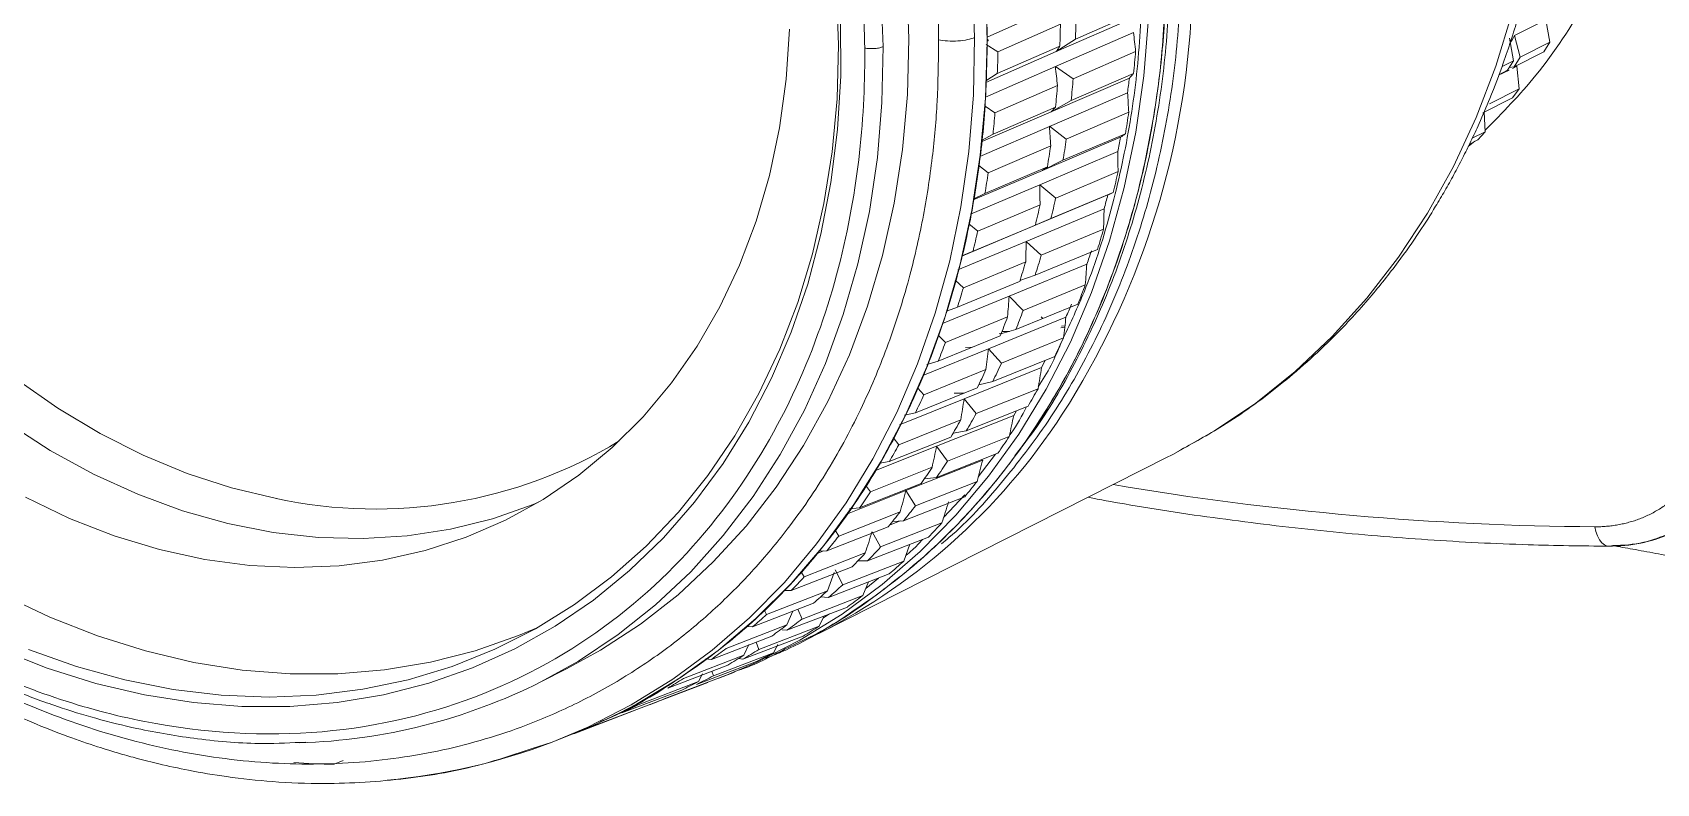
# Model space of a CAD drawing. Header units: millimetres. Extents: x -85 to 57, y -58 to 67.
# Drawn here: x -53.4 to 7.4, y -57.6 to -29.5 of the extents above; entities that cross this region are included whole.
import ezdxf

# ---------------------------------------------------------------- set-up
doc = ezdxf.new("R2010")
doc.units = ezdxf.units.MM

msp = doc.modelspace()

# ---------------------------------------------------------------- linework, layer by layer
at = {"color": 7, "linetype": 'Continuous', "lineweight": 15}
for p, q in [((-17.666, -29.667), (-15.033, -28.498)), ((-15.08, -30.213), (-12.157, -28.936)), ((-14.363, -29.749), (-12.024, -28.727)), ((3.236, -29.017), (2.066, -29.609)), ((3.382, -29.863), (3.236, -29.017)), ((-17.264, -30.221), (-14.925, -29.183)), ((-15.113, -30.773), (-12.19, -29.496)), ((-14.363, -29.749), (-15.08, -30.214)), ((2.02, -30.552), (1.874, -29.706)), ((2.066, -29.609), (2.268, -30.426)), ((-22.247, -30.08), (-22.246, -30.268)), ((-19.483, -29.774), (-19.482, -29.949)), ((-17.714, -31.365), (-15.08, -30.213)), ((-17.264, -30.221), (-17.706, -29.949)), ((-17.286, -31.026), (-14.948, -30.004)), ((-14.451, -31.227), (-12.112, -30.205)), ((3.162, -30.224), (2.049, -30.787)), ((2.268, -30.426), (3.382, -29.863)), ((3.162, -30.224), (3.382, -29.863)), ((-17.733, -31.918), (-15.113, -30.773)), ((-15.113, -30.773), (-14.451, -31.227)), ((1.861, -30.901), (1.469, -31.099)), ((1.8, -30.912), (1.477, -31.076)), ((1.595, -30.766), (2.02, -30.552)), ((1.8, -30.912), (2.02, -30.552)), ((2.049, -30.787), (1.867, -30.803)), ((2.148, -30.755), (1.984, -30.838)), ((2.268, -30.426), (2.049, -30.787)), ((-17.712, -31.302), (-17.286, -31.026)), ((-17.374, -32.504), (-15.035, -31.483)), ((-15.268, -32.46), (-12.347, -31.202)), ((-14.525, -32.038), (-12.188, -31.032)), ((-15.336, -33.009), (-12.414, -31.751)), ((-14.525, -32.038), (-15.268, -32.46)), ((1.991, -31.937), (0.877, -32.5)), ((1.124, -32.166), (2.238, -31.603)), ((-17.885, -33.586), (-15.268, -32.46)), ((-17.374, -32.504), (-17.744, -32.25)), ((-17.446, -33.296), (-15.109, -32.289)), ((-15.268, -32.46), (-15.109, -32.289)), ((-14.705, -33.487), (-12.368, -32.481)), ((-17.942, -34.131), (-15.336, -33.009)), ((-17.88, -33.542), (-17.446, -33.296)), ((-15.336, -33.008), (-14.705, -33.487)), ((-14.831, -34.28), (-12.496, -33.289)), ((0.484, -33.449), (0.959, -33.209)), ((-17.627, -34.745), (-15.29, -33.738)), ((-15.7, -35.192), (-12.782, -33.954)), ((-15.597, -34.657), (-12.679, -33.419)), ((0.579, -33.569), (0.331, -33.765)), ((0.686, -33.515), (0.377, -33.671)), ((-17.627, -34.745), (-17.978, -34.478)), ((-17.749, -35.518), (-15.414, -34.527)), ((-14.831, -34.28), (-15.597, -34.657)), ((-15.597, -34.658), (-15.414, -34.527)), ((-18.287, -36.29), (-15.7, -35.192)), ((-18.189, -35.757), (-15.597, -34.657)), ((-15.7, -35.192), (-15.103, -35.692)), ((-15.103, -35.692), (-12.769, -34.702)), ((-18.184, -35.732), (-17.749, -35.518)), ((-16.066, -36.795), (-13.153, -35.576)), ((-15.279, -36.463), (-12.948, -35.487)), ((-18.021, -36.931), (-15.687, -35.94)), ((-16.203, -37.314), (-13.29, -36.094)), ((-18.614, -37.861), (-16.066, -36.795)), ((-18.021, -36.931), (-18.354, -36.652)), ((-18.193, -37.683), (-15.862, -36.707)), ((-16.067, -36.796), (-15.862, -36.707)), ((-15.279, -36.463), (-16.066, -36.795)), ((-15.642, -37.833), (-13.311, -36.857)), ((-18.758, -38.383), (-16.203, -37.314)), ((-16.204, -37.314), (-15.642, -37.833)), ((-15.868, -38.577), (-13.541, -37.616)), ((-18.613, -37.86), (-18.193, -37.683)), ((-18.556, -39.052), (-16.225, -38.076)), ((-16.844, -39.363), (-13.936, -38.162)), ((-18.556, -39.052), (-18.864, -38.768)), ((-18.777, -39.779), (-16.45, -38.818)), ((-15.868, -38.577), (-16.438, -38.78)), ((-19.332, -40.391), (-16.844, -39.363)), ((-16.845, -39.363), (-16.32, -39.897)), ((-16.32, -39.897), (-13.994, -38.936)), ((-19.154, -39.913), (-18.777, -39.779)), ((-16.595, -40.612), (-14.273, -39.665)), ((-19.229, -41.098), (-16.902, -40.137)), ((-17.619, -41.33), (-14.718, -40.146)), ((-16.595, -40.612), (-17.122, -40.766)), ((-19.229, -41.098), (-19.499, -40.824)), ((-19.497, -41.797), (-17.175, -40.849)), ((-18.475, -41.283), (-18.223, -41.277)), ((-17.134, -41.876), (-14.812, -40.929)), ((-20.078, -42.333), (-17.619, -41.33)), ((-19.919, -41.919), (-19.497, -41.797)), ((-17.62, -41.329), (-17.134, -41.876)), ((-17.455, -42.558), (-15.14, -41.624)), ((-15.491, -41.766), (-15.631, -42.036)), ((-20.035, -43.06), (-17.714, -42.113)), ((-18.524, -43.204), (-15.631, -42.037)), ((-20.349, -43.726), (-18.034, -42.792)), ((-20.035, -43.06), (-20.26, -42.807)), ((-18.078, -43.759), (-15.763, -42.826)), ((-17.455, -42.558), (-17.981, -42.679)), ((-20.942, -44.18), (-18.524, -43.204)), ((-20.756, -43.819), (-20.349, -43.726)), ((-18.525, -43.204), (-18.078, -43.759)), ((-18.446, -44.406), (-16.138, -43.484)), ((-16.565, -43.655), (-16.671, -43.825)), ((-20.972, -44.927), (-18.657, -43.993)), ((-19.555, -44.978), (-16.671, -43.826)), ((-21.331, -45.557), (-19.023, -44.636)), ((-20.972, -44.927), (-21.188, -44.659)), ((-19.15, -45.538), (-16.842, -44.617)), ((-18.446, -44.406), (-18.939, -44.489)), ((-23.962, -51.987), (-10.876, -45.368)), ((-21.843, -45.891), (-19.555, -44.978)), ((-21.68, -45.617), (-21.331, -45.557)), ((-20.707, -46.641), (-17.832, -45.504)), ((-19.561, -46.145), (-17.261, -45.236)), ((-19.556, -44.977), (-19.15, -45.538)), ((-22.035, -46.69), (-19.727, -45.769)), ((-19.561, -46.145), (-20.016, -46.196)), ((-22.952, -47.529), (-20.707, -46.641)), ((-22.436, -47.282), (-20.136, -46.373)), ((-22.035, -46.69), (-22.215, -46.441)), ((-20.707, -46.641), (-20.343, -47.204)), ((-20.343, -47.204), (-18.043, -46.295)), ((-22.813, -47.324), (-22.436, -47.282)), ((-20.796, -47.769), (-18.505, -46.87)), ((-23.66, -48.892), (-21.369, -47.994)), ((-23.218, -48.341), (-20.918, -47.432)), ((-21.651, -48.749), (-19.36, -47.85)), ((-21.317, -47.929), (-20.926, -47.776)), ((-20.796, -47.769), (-21.206, -47.791)), ((-23.218, -48.341), (-23.357, -48.126)), ((-22.145, -49.268), (-19.863, -48.38)), ((-21.974, -48.186), (-21.651, -48.749)), ((-24.515, -49.872), (-22.224, -48.973)), ((-24.055, -49.003), (-23.79, -48.899)), ((-23.974, -48.909), (-23.66, -48.892)), ((-20.556, -48.65), (-20.788, -49.276)), ((-24.997, -50.379), (-22.715, -49.491)), ((-24.515, -49.872), (-24.631, -49.671)), ((-23.386, -49.701), (-23.64, -50.387)), ((-23.6, -50.637), (-21.329, -49.757)), ((-23.35, -49.607), (-23.07, -50.165)), ((-23.07, -50.165), (-20.788, -49.276)), ((-22.145, -49.268), (-22.479, -49.268)), ((-25.922, -51.275), (-23.64, -50.387)), ((-25.243, -50.379), (-24.997, -50.379)), ((-22.102, -50.056), (-22.319, -50.565)), ((-26.439, -51.736), (-24.168, -50.856)), ((-25.155, -51.867), (-22.895, -50.996)), ((-24.59, -51.445), (-22.319, -50.565)), ((-23.6, -50.637), (-23.902, -50.62)), ((-25.922, -51.275), (-26.012, -51.096)), ((-24.941, -51.156), (-25.158, -51.664)), ((-24.748, -51.081), (-24.59, -51.445)), ((-23.759, -51.329), (-23.946, -51.712)), ((-27.981, -52.955), (-25.72, -52.084)), ((-27.429, -52.544), (-25.158, -51.664)), ((-26.803, -52.953), (-24.554, -52.089)), ((-26.686, -51.722), (-26.439, -51.736)), ((-26.206, -52.583), (-23.946, -51.712)), ((-25.155, -51.867), (-25.334, -51.847)), ((-29.031, -53.671), (-26.771, -52.8)), ((-27.909, -53.573), (-25.66, -52.709)), ((-26.578, -52.404), (-26.771, -52.8)), ((-26.305, -52.31), (-26.206, -52.583)), ((-25.492, -52.403), (-25.66, -52.709)), ((-34.362, -53.802), (-33.401, -53.316)), ((-29.614, -54.033), (-27.365, -53.169)), ((-28.535, -53.89), (-26.298, -53.032)), ((-28.201, -52.931), (-27.981, -52.955)), ((-27.961, -53.397), (-27.909, -53.573)), ((-27.706, -53.662), (-27.123, -53.438)), ((-26.803, -52.953), (-26.972, -52.925)), ((-30.72, -54.653), (-28.471, -53.789)), ((-30.343, -54.673), (-28.119, -53.82)), ((-29.691, -54.411), (-27.454, -53.554)), ((-28.311, -53.499), (-28.471, -53.789)), ((-32.486, -55.484), (-30.25, -54.626)), ((-31.331, -54.962), (-29.094, -54.104)), ((-33.123, -55.738), (-30.899, -54.886)), ((-33.945, -56.054), (-33.499, -55.883)), ((-34.723, -56.3), (-33.944, -56.053)), ((-42.099, -56.881), (-41.752, -56.746))]:
    msp.add_line(p, q, dxfattribs=at)
at = {"color": 144, "linetype": 'Continuous', "lineweight": 0}
for p, q in [((2.238, -31.603), (2.148, -30.755)), ((1.991, -31.937), (2.238, -31.603)), ((0.959, -33.209), (0.931, -32.473)), ((0.686, -33.515), (0.959, -33.209)), ((-16.832, -40.681), (-17.114, -40.689)), ((-15.651, -40.131), (-15.586, -40.201)), ((-14.908, -40.548), (-14.763, -40.522)), ((-14.757, -40.469), (-14.881, -40.492)), ((-17.212, -40.768), (-17.122, -40.766))]:
    msp.add_line(p, q, dxfattribs=at)
at = {"color": 8, "linetype": 'Continuous', "lineweight": 15}
for p, q in [((-18.906, -42.998), (-18.522, -42.989)), ((-17.358, -45.274), (-17.999, -46.129)), ((-18.498, -46.795), (-19.29, -47.629)), ((-21.733, -49.914), (-22.209, -50.308)), ((-23.567, -51.254), (-23.794, -51.4))]:
    msp.add_line(p, q, dxfattribs=at)
at = {"color": 8, "linetype": 'Continuous', "lineweight": 15, "flags": 128}
for points in [[(3.042, -22.421), (2.816, -24.585), (2.459, -26.701), (1.975, -28.761), (1.365, -30.754), (0.631, -32.673), (-0.222, -34.509), (-1.192, -36.254), (-2.274, -37.9), (-3.463, -39.441), (-4.754, -40.869), (-6.142, -42.179), (-7.621, -43.364), (-9.184, -44.42), (-10.717, -45.287)], [(-27.42, -53.55), (-26.337, -53.085), (-24.68, -52.239), (-23.095, -51.259), (-21.589, -50.15), (-20.169, -48.916), (-18.841, -47.563), (-17.61, -46.097), (-16.482, -44.523), (-15.461, -42.848), (-14.553, -41.08), (-13.76, -39.226), (-13.086, -37.295), (-12.535, -35.294), (-12.108, -33.231), (-11.807, -31.117), (-11.634, -28.959), (-11.589, -26.768)], [(-21.557, -30.025), (-21.641, -27.907)], [(-18.137, -29.682), (-18.219, -27.508)], [(-33.945, -56.054), (-32.605, -55.489), (-30.979, -54.66), (-29.425, -53.699), (-27.948, -52.612), (-26.555, -51.402), (-25.252, -50.075), (-24.045, -48.637), (-22.938, -47.093), (-21.937, -45.451), (-21.046, -43.718), (-20.268, -41.9), (-19.607, -40.006), (-19.066, -38.043), (-18.647, -36.021), (-18.352, -33.947), (-18.182, -31.831), (-18.137, -29.682)], [(-34.362, -53.802), (-32.952, -53.019), (-31.469, -52.03), (-30.068, -50.915), (-28.756, -49.677), (-27.538, -48.324), (-26.42, -46.861), (-25.407, -45.295), (-24.505, -43.633), (-23.717, -41.884), (-23.047, -40.055), (-22.498, -38.155), (-22.073, -36.193), (-21.774, -34.177), (-21.602, -32.118), (-21.557, -30.025)], [(5.07, -47.993), (5.108, -48.174), (5.165, -48.338), (5.238, -48.479), (5.325, -48.591), (5.423, -48.671), (5.527, -48.715), (5.599, -48.723)]]:
    msp.add_lwpolyline(points, dxfattribs=at)
at = {"color": 7, "linetype": 'Continuous', "lineweight": 15, "flags": 128}
for points in [[(-20.667, -27.614), (-20.595, -29.73), (-20.651, -31.82), (-20.834, -33.876), (-21.145, -35.887), (-21.582, -37.844), (-22.141, -39.738), (-22.822, -41.56), (-23.621, -43.302), (-24.533, -44.955), (-25.555, -46.512), (-26.683, -47.965), (-27.91, -49.308), (-29.231, -50.535), (-30.639, -51.639), (-32.129, -52.616), (-33.401, -53.316)], [(-23.298, -27.922), (-23.227, -29.962)], [(-17.73, -27.65), (-17.668, -29.823)], [(-49.186, -54.286), (-47.362, -54.574), (-45.546, -54.718), (-43.749, -54.716), (-41.979, -54.57), (-40.244, -54.279), (-38.554, -53.846), (-36.916, -53.271), (-35.338, -52.559), (-33.828, -51.711), (-32.394, -50.734), (-31.042, -49.631), (-29.779, -48.407), (-28.611, -47.069), (-27.544, -45.623), (-26.583, -44.077), (-25.732, -42.437), (-24.997, -40.712), (-24.379, -38.91), (-23.883, -37.04), (-23.511, -35.111), (-23.265, -33.132), (-23.145, -31.114), (-23.153, -29.065)], [(-53.638, -46.891), (-51.992, -47.678), (-50.32, -48.33), (-48.631, -48.843), (-46.936, -49.213), (-45.244, -49.438), (-43.564, -49.518), (-41.906, -49.452), (-40.281, -49.24), (-38.696, -48.884), (-37.162, -48.385), (-35.686, -47.746), (-34.278, -46.972), (-32.946, -46.066), (-31.697, -45.033), (-30.537, -43.88), (-29.475, -42.613), (-28.516, -41.24), (-27.665, -39.768), (-26.928, -38.205), (-26.308, -36.562), (-25.809, -34.846), (-25.435, -33.068), (-25.186, -31.238), (-25.065, -29.367)], [(-23.227, -29.962), (-23.282, -31.977), (-23.463, -33.957), (-23.77, -35.893), (-24.2, -37.775), (-24.751, -39.595), (-25.422, -41.342), (-26.208, -43.009), (-27.105, -44.588), (-28.11, -46.071), (-29.218, -47.45), (-30.422, -48.719), (-31.718, -49.872), (-33.098, -50.903), (-34.557, -51.807), (-36.086, -52.579), (-37.68, -53.217), (-39.329, -53.717), (-41.026, -54.076), (-42.762, -54.292), (-44.53, -54.365), (-46.319, -54.295), (-48.123, -54.081), (-49.932, -53.724), (-51.736, -53.227), (-53.529, -52.592)], [(-17.668, -29.823), (-17.733, -31.97), (-17.924, -34.083), (-18.239, -36.152), (-18.679, -38.168), (-19.24, -40.123), (-19.921, -42.008), (-20.719, -43.815), (-21.629, -45.537), (-22.649, -47.166), (-23.774, -48.695), (-24.999, -50.118), (-26.318, -51.428), (-27.727, -52.62), (-29.219, -53.689), (-30.787, -54.63), (-31.406, -54.955), (-32.426, -55.439), (-33.499, -55.883)], [(-34.446, -47.073), (-34.651, -47.158), (-36.171, -47.692), (-37.744, -48.084), (-39.36, -48.332), (-41.011, -48.435), (-42.686, -48.391), (-44.376, -48.202), (-46.071, -47.868), (-47.763, -47.391), (-49.44, -46.774), (-51.093, -46.02), (-52.714, -45.134), (-54.292, -44.12)], [(-10.717, -45.287), (-10.823, -45.342), (-10.876, -45.368)], [(5.599, -48.723), (5.635, -48.721), (5.741, -48.691)], [(-34.473, -51.76), (-35.193, -52.064), (-36.815, -52.633), (-38.489, -53.063), (-40.207, -53.351), (-41.96, -53.496), (-43.74, -53.497), (-45.538, -53.354), (-47.345, -53.069), (-49.153, -52.642), (-50.952, -52.075), (-52.735, -51.372), (-54.491, -50.535)], [(-54.629, -52.572), (-52.829, -53.282), (-51.012, -53.854), (-49.186, -54.286)]]:
    msp.add_lwpolyline(points, dxfattribs=at)
at = {"color": 144, "linetype": 'Continuous', "lineweight": 0, "flags": 128}
msp.add_lwpolyline([(-44.258, -46.938), (-45.931, -46.536), (-47.594, -45.994), (-49.238, -45.312), (-50.854, -44.497), (-52.431, -43.552), (-53.961, -42.483)], dxfattribs=at)
at = {"color": 8, "linetype": 'Continuous', "lineweight": 15}
for centre, radius, start, end in [((-40.629, -27.216), 30.64, 327.26644, 356.58732), ((5.789, 64.016), 112.012, 260.36959, 269.63225)]:
    msp.add_arc(centre, radius, start, end, dxfattribs=at)
at = {"color": 7, "linetype": 'Continuous', "lineweight": 15}
for centre, radius, start, end in [((-51.106, -28.326), 36.77, 357.78301, 359.0689), ((-51.627, -28.586), 36.707, 357.78501, 359.0669), ((-18.449, -17.994), 23.575, 329.57737, 330.48357), ((-53.711, -29.622), 36.452, 357.79306, 359.05885), ((-47.548, -27.377), 35.548, 354.09921, 355.43674), ((-50.165, -28.672), 35.242, 354.10939, 355.42656), ((-49.642, -28.413), 35.304, 354.10734, 355.42861), ((-52.259, -29.709), 34.997, 354.11767, 355.41829), ((-46.051, -27.564), 34.04, 350.31752, 351.69427), ((-48.682, -28.857), 33.747, 350.328, 351.68379), ((-48.156, -28.599), 33.806, 350.32589, 351.6859), ((-50.786, -29.892), 33.513, 350.33652, 351.67528), ((-44.571, -27.849), 32.532, 346.42132, 347.84029), ((-46.686, -28.882), 32.308, 346.42995, 347.83166), ((-47.214, -29.14), 32.252, 346.43212, 347.82949), ((-49.329, -30.174), 32.028, 346.4409, 347.82071), ((-43.143, -28.228), 31.055, 342.40331, 343.86694), ((-45.799, -29.516), 30.788, 342.41445, 343.8558), ((-45.268, -29.258), 30.841, 342.41221, 343.85804), ((-47.923, -30.546), 30.574, 342.42351, 343.84674), ((-41.801, -28.687), 29.636, 338.25807, 339.76806), ((-43.934, -29.715), 29.432, 338.26725, 339.75888), ((-44.468, -29.971), 29.381, 338.26957, 339.75656), ((-46.602, -30.999), 29.177, 338.27891, 339.74722), ((-40.573, -29.21), 28.301, 333.98261, 335.53972), ((-42.715, -30.234), 28.106, 333.99207, 335.53025), ((-43.25, -30.49), 28.057, 333.99446, 335.52786), ((-45.393, -31.514), 27.862, 334.00409, 335.51823), ((-39.483, -29.775), 27.073, 329.57691, 331.18076), ((-34.792, -30.801), 23.792, 295.99681, 326.9272), ((-42.17, -31.05), 26.84, 329.58912, 331.16855), ((-41.632, -30.795), 26.886, 329.58666, 331.17101), ((-44.319, -32.07), 26.653, 329.59904, 331.15863), ((-38.547, -30.356), 25.971, 325.0445, 326.69339), ((-40.703, -31.372), 25.792, 325.05452, 326.68336), ((-41.242, -31.626), 25.748, 325.05705, 326.68083), ((-43.398, -32.641), 25.569, 325.06725, 326.67063), ((-37.776, -30.924), 25.013, 320.39289, 322.08362), ((-39.937, -31.936), 24.841, 320.40317, 322.07334), ((-40.477, -32.189), 24.798, 320.40576, 322.07074), ((-37.172, -31.45), 24.212, 315.63387, 317.36168), ((-42.639, -33.201), 24.626, 320.41622, 322.06029), ((5.801, -43.489), 5.202, 269.33459, 295.03211), ((-39.879, -32.71), 24.004, 315.64702, 317.34853), ((-39.337, -32.458), 24.045, 315.64437, 317.35118), ((-36.73, -31.904), 23.579, 310.78353, 312.54215), ((-42.044, -33.718), 23.837, 315.65771, 317.33784), ((-39.441, -33.16), 23.376, 310.79692, 312.52876), ((-38.899, -32.909), 23.417, 310.79422, 312.53145), ((-36.44, -32.257), 23.121, 305.86198, 307.64372), ((-41.61, -34.165), 23.214, 310.8078, 312.51788), ((-38.611, -33.26), 22.962, 305.87282, 307.63289), ((-39.154, -33.511), 22.922, 305.87555, 307.63016), ((-36.284, -32.485), 22.845, 300.89269, 302.68876), ((-41.324, -34.513), 22.763, 305.88657, 307.61913), ((-38.998, -33.736), 22.649, 300.90636, 302.67508), ((-38.455, -33.486), 22.688, 300.90361, 302.67784), ((-36.238, -32.564), 22.754, 295.90148, 297.70237), ((-44.033, -34.499), 21.59, 271.72101, 296.61169), ((-41.17, -34.737), 22.491, 300.91747, 302.66398), ((-38.953, -33.815), 22.558, 295.91519, 297.68866), ((-38.41, -33.565), 22.597, 295.91243, 297.69142), ((-41.125, -34.815), 22.401, 295.92633, 297.67752), ((-38.447, -33.479), 22.69, 290.92623, 292.70035), ((-41.162, -34.731), 22.493, 290.94009, 292.68648), ((-42.175, -34.5), 23.071, 275.12419, 290.9003)]:
    msp.add_arc(centre, radius, start, end, dxfattribs=at)
at = {"color": 144, "linetype": 'Continuous', "lineweight": 0}
msp.add_arc((-40.552, -29.726), 17.606, 257.84709, 301.21238, dxfattribs=at)
at = {"color": 7, "linetype": 'Continuous', "lineweight": 15}
for points, knots in [([(11.164, -43.47), (11.84, -38.05), (12.319, -32.555), (12.626, -24.202), (12.659, -21.399), (12.557, -15.759), (12.418, -12.921), (11.946, -7.228), (11.614, -4.372), (10.782, 1.338), (10.282, 4.193), (9.141, 9.891), (8.501, 12.734), (7.464, 16.987), (7.106, 18.403), (6.367, 21.23), (5.982, 22.64), (5.597, 24.052)], [0, 0, 0, 0, 0.25, 0.25, 0.375, 0.375, 0.5, 0.5, 0.625, 0.625, 0.75, 0.75, 0.875, 0.875, 0.9375, 0.9375, 1, 1, 1, 1]), ([(4.269, 23.654), (4.661, 22.249), (5.034, 20.842), (5.77, 18.026), (6.128, 16.617), (7.16, 12.385), (7.796, 9.558), (8.93, 3.896), (9.427, 1.062), (10.253, -4.605), (10.581, -7.437), (11.049, -13.082), (11.187, -15.895), (11.289, -21.492), (11.256, -24.275), (10.951, -32.576), (10.475, -38.043), (9.802, -43.438)], [0, 0, 0, 0, 0.0625, 0.0625, 0.125, 0.125, 0.25, 0.25, 0.375, 0.375, 0.5, 0.5, 0.625, 0.625, 0.75, 0.75, 1, 1, 1, 1]), ([(-18.112, 20.292), (-16.968, 20.019), (-14.681, 19.471), (-11.306, 18.025), (-8.046, 16.152), (-4.956, 13.836), (-2.089, 11.131), (0.505, 8.079), (2.783, 4.733), (4.705, 1.15), (6.239, -2.608), (7.358, -6.478), (8.043, -10.392), (8.283, -14.284), (8.073, -18.088), (7.416, -21.738), (6.327, -25.174), (4.812, -28.324), (3.037, -31.04), (1.611, -32.499), (0.958, -33.167)], [0, 0, 0, 0, 0.056035, 0.112069, 0.168104, 0.224139, 0.280173, 0.336208, 0.392242, 0.448277, 0.504312, 0.560346, 0.616381, 0.672416, 0.72845, 0.784485, 0.840519, 0.896554, 0.952589, 1, 1, 1, 1]), ([(-16.635, -45.34), (-16.355, -44.982), (-15.484, -43.867), (-14.275, -41.744), (-13.016, -39.014), (-12.038, -36.093), (-11.333, -33.028), (-10.913, -29.842), (-10.781, -26.568), (-10.938, -23.237), (-11.383, -19.881), (-12.112, -16.532), (-13.117, -13.223), (-14.389, -9.985), (-15.915, -6.85), (-17.681, -3.848), (-19.67, -1.008), (-21.863, 1.643), (-24.238, 4.079), (-26.773, 6.278), (-29.444, 8.216), (-32.224, 9.879), (-35.086, 11.241), (-38.004, 12.319), (-39.967, 12.768), (-40.949, 12.993)], [0, 0, 0, 0, 0.020994, 0.065494, 0.109994, 0.154494, 0.198995, 0.243495, 0.287995, 0.332496, 0.376996, 0.421496, 0.465996, 0.510497, 0.554997, 0.599497, 0.643998, 0.688498, 0.732998, 0.777499, 0.821999, 0.866499, 0.910999, 0.9555, 1, 1, 1, 1]), ([(-19.375, -48.628), (-19.281, -48.552), (-18.46, -47.885), (-17.103, -46.366), (-15.342, -44.078), (-13.841, -41.535), (-12.591, -38.796), (-11.61, -35.878), (-10.906, -32.811), (-10.486, -29.626), (-10.354, -26.352), (-10.511, -23.021), (-10.956, -19.664), (-11.685, -16.316), (-12.69, -13.007), (-13.962, -9.769), (-15.488, -6.634), (-17.254, -3.632), (-19.243, -0.792), (-21.436, 1.859), (-23.811, 4.296), (-26.346, 6.494), (-29.016, 8.433), (-31.796, 10.095), (-34.659, 11.457), (-37.577, 12.535), (-39.54, 12.985), (-40.521, 13.209)], [0, 0, 0, 0, 0.005332, 0.046776, 0.088221, 0.129665, 0.17111, 0.212554, 0.253999, 0.295443, 0.336888, 0.378332, 0.419777, 0.461221, 0.502666, 0.54411, 0.585555, 0.626999, 0.668444, 0.709888, 0.751333, 0.792777, 0.834222, 0.875666, 0.917111, 0.958555, 1, 1, 1, 1]), ([(-17.661, -29.82), (-17.677, -29.001), (-17.708, -27.304), (-17.983, -24.633), (-18.469, -21.764), (-19.226, -18.706), (-20.293, -15.482), (-21.714, -12.131), (-23.388, -8.974), (-25.25, -6.061), (-27.234, -3.422), (-29.485, -0.879), (-31.995, 1.514), (-34.726, 3.685), (-37.643, 5.584), (-40.705, 7.166), (-43.879, 8.401), (-47.131, 9.26), (-50.403, 9.719), (-53.632, 9.76), (-56.748, 9.403), (-59.679, 8.632), (-61.716, 7.895), (-62.714, 7.328), (-62.86, 7.245)], [0, 0, 0, 0, 0.034689, 0.071936, 0.111904, 0.15474, 0.200564, 0.249458, 0.301447, 0.344353, 0.389074, 0.435513, 0.48353, 0.532943, 0.582616, 0.633171, 0.684334, 0.735804, 0.788208, 0.840286, 0.891725, 0.942233, 0.991553, 1, 1, 1, 1]), ([(-76.659, -18.68), (-76.664, -17.34), (-76.595, -15.931), (-76.246, -12.995), (-75.967, -11.468), (-75.122, -8.348), (-74.556, -6.754), (-73.064, -3.594), (-72.135, -2.026), (-69.857, 0.942), (-68.505, 2.342), (-65.368, 4.797), (-63.581, 5.851), (-59.635, 7.432), (-57.477, 7.957), (-54.077, 8.253), (-52.917, 8.271), (-50.569, 8.138), (-49.381, 7.987), (-47.005, 7.519), (-45.817, 7.201), (-43.468, 6.409), (-42.308, 5.935), (-38.904, 4.299), (-36.743, 2.926), (-32.788, -0.203), (-30.995, -1.957), (-27.841, -5.636), (-26.48, -7.562), (-24.179, -11.412), (-23.238, -13.336), (-21.716, -17.069), (-21.135, -18.877), (-20.259, -22.316), (-19.962, -23.947), (-19.58, -27.009), (-19.494, -28.441), (-19.483, -29.774)], [0, 0, 0, 0, 0.0625, 0.0625, 0.125, 0.125, 0.1875, 0.1875, 0.25, 0.25, 0.3125, 0.3125, 0.375, 0.375, 0.4375, 0.4375, 0.46875, 0.46875, 0.5, 0.5, 0.53125, 0.53125, 0.5625, 0.5625, 0.625, 0.625, 0.6875, 0.6875, 0.75, 0.75, 0.8125, 0.8125, 0.875, 0.875, 0.9375, 0.9375, 1, 1, 1, 1]), ([(-76.352, -19.604), (-76.356, -18.336), (-76.291, -17.002), (-75.961, -14.222), (-75.696, -12.777), (-74.897, -9.824), (-74.361, -8.316), (-72.948, -5.325), (-72.069, -3.842), (-69.912, -1.033), (-68.633, 0.291), (-65.664, 2.614), (-63.973, 3.611), (-60.24, 5.106), (-58.198, 5.603), (-53.909, 5.976), (-51.663, 5.852), (-47.168, 4.966), (-44.921, 4.205), (-40.629, 2.143), (-38.585, 0.844), (-34.844, -2.114), (-33.147, -3.772), (-30.164, -7.251), (-28.876, -9.072), (-26.698, -12.712), (-25.807, -14.532), (-24.366, -18.062), (-23.816, -19.772), (-22.985, -23.025), (-22.704, -24.567), (-22.341, -27.464), (-22.259, -28.818), (-22.247, -30.08)], [0, 0, 0, 0, 0.0625, 0.0625, 0.125, 0.125, 0.1875, 0.1875, 0.25, 0.25, 0.3125, 0.3125, 0.375, 0.375, 0.4375, 0.4375, 0.5, 0.5, 0.5625, 0.5625, 0.625, 0.625, 0.6875, 0.6875, 0.75, 0.75, 0.8125, 0.8125, 0.875, 0.875, 0.9375, 0.9375, 1, 1, 1, 1]), ([(-77.123, -18.587), (-77.085, -19.709), (-77.01, -21.886), (-76.555, -25.048), (-75.94, -27.889), (-75.244, -30.304), (-74.538, -32.337), (-73.824, -34.125), (-73.059, -35.822), (-72.136, -37.655), (-71.029, -39.606), (-69.681, -41.697), (-68.15, -43.789), (-66.389, -45.9), (-64.384, -47.992), (-62.166, -49.984), (-59.8, -51.793), (-57.364, -53.362), (-55.22, -54.505), (-53.448, -55.303), (-52.137, -55.82), (-51.032, -56.202), (-50.167, -56.468), (-49.404, -56.681), (-48.554, -56.895), (-47.441, -57.135), (-46.02, -57.374), (-44.329, -57.556), (-42.082, -57.642), (-39.45, -57.471), (-36.852, -57.021), (-35.331, -56.505), (-34.723, -56.3)], [0, 0, 0, 0, 0.050364, 0.097744, 0.140531, 0.177198, 0.206575, 0.233348, 0.260035, 0.286545, 0.321452, 0.356396, 0.393648, 0.43346, 0.47589, 0.520722, 0.565643, 0.609877, 0.653182, 0.678632, 0.701677, 0.720466, 0.734951, 0.745575, 0.759148, 0.777909, 0.801851, 0.830937, 0.863569, 0.916397, 0.966649, 1, 1, 1, 1]), ([(-76.583, -19.66), (-76.554, -20.586), (-76.5, -22.275), (-76.204, -24.658), (-75.825, -26.772), (-75.201, -29.412), (-74.168, -32.642), (-72.718, -35.968), (-71.208, -38.764), (-69.731, -41.105), (-68.194, -43.202), (-66.618, -45.084), (-65.117, -46.676), (-63.666, -48.047), (-62.45, -49.084), (-61.389, -49.919), (-60.329, -50.696), (-59.05, -51.555), (-57.568, -52.445), (-55.888, -53.328), (-54.17, -54.097), (-52.519, -54.711), (-50.981, -55.185), (-49.231, -55.619), (-47.138, -55.967), (-45.021, -56.148), (-43.688, -56.08), (-43.156, -56.053)], [0, 0, 0, 0, 0.050412, 0.091957, 0.128549, 0.164522, 0.235056, 0.305645, 0.352895, 0.400222, 0.449759, 0.488957, 0.529567, 0.565978, 0.595875, 0.615948, 0.6395, 0.667831, 0.701053, 0.735988, 0.775094, 0.80886, 0.838353, 0.869831, 0.91623, 0.966618, 1, 1, 1, 1]), ([(-22.246, -30.268), (-22.241, -31.536), (-22.306, -32.87), (-22.636, -35.65), (-22.901, -37.095), (-23.701, -40.048), (-24.236, -41.556), (-25.649, -44.547), (-26.528, -46.03), (-28.685, -48.839), (-29.964, -50.163), (-32.933, -52.486), (-34.625, -53.483), (-38.358, -54.978), (-40.399, -55.475), (-44.689, -55.848), (-46.935, -55.724), (-51.43, -54.838), (-53.676, -54.077), (-57.969, -52.015), (-60.013, -50.716), (-63.754, -47.758), (-65.45, -46.1), (-68.434, -42.621), (-69.722, -40.8), (-71.899, -37.16), (-72.79, -35.34), (-74.231, -31.81), (-74.781, -30.1), (-75.612, -26.847), (-75.893, -25.305), (-76.257, -22.408), (-76.339, -21.054), (-76.35, -19.792)], [0, 0, 0, 0, 0.0625, 0.0625, 0.125, 0.125, 0.1875, 0.1875, 0.25, 0.25, 0.3125, 0.3125, 0.375, 0.375, 0.4375, 0.4375, 0.5, 0.5, 0.5625, 0.5625, 0.625, 0.625, 0.6875, 0.6875, 0.75, 0.75, 0.8125, 0.8125, 0.875, 0.875, 0.9375, 0.9375, 1, 1, 1, 1]), ([(-10.531, -45.172), (-9.965, -44.862), (-8.632, -44.134), (-6.671, -42.702), (-4.851, -41.082), (-3.395, -39.5), (-2.341, -38.177), (-1.535, -37.031), (-0.963, -36.132), (-0.541, -35.417), (-0.205, -34.817), (0.119, -34.199), (0.435, -33.562), (0.781, -32.817), (1.195, -31.848), (1.694, -30.537), (2.236, -28.856), (2.752, -26.828), (3.187, -24.525), (3.343, -22.871), (3.422, -22.028)], [0, 0, 0, 0, 0.069866, 0.164558, 0.26831, 0.341892, 0.403616, 0.454263, 0.494559, 0.518812, 0.543292, 0.567976, 0.592843, 0.618336, 0.654115, 0.703276, 0.764515, 0.836209, 0.916477, 1, 1, 1, 1]), ([(-10.977, -26.505), (-10.996, -27.608), (-11.033, -29.814), (-11.458, -33.02), (-12.149, -36.111), (-13.125, -39.053), (-14.371, -41.817), (-15.875, -44.377), (-17.625, -46.707), (-19.597, -48.792), (-21.792, -50.578), (-23.599, -51.818), (-25.307, -52.581), (-26.246, -53.133), (-26.991, -53.372), (-27.132, -53.417)], [0, 0, 0, 0, 0.089622, 0.179243, 0.268865, 0.358487, 0.448109, 0.53773, 0.627352, 0.716974, 0.806596, 0.896217, 0.925437, 0.985839, 1, 1, 1, 1]), ([(-10.97, -26.502), (-10.979, -27.332), (-10.997, -29.053), (-11.257, -31.671), (-11.731, -34.407), (-12.48, -37.227), (-13.544, -40.091), (-14.969, -42.943), (-16.654, -45.495), (-18.533, -47.721), (-20.536, -49.625), (-22.826, -51.295), (-24.654, -52.407), (-25.76, -52.84), (-25.958, -52.918)], [0, 0, 0, 0, 0.070217, 0.145613, 0.226516, 0.313224, 0.405982, 0.504952, 0.610188, 0.697038, 0.787563, 0.881565, 0.978761, 1, 1, 1, 1]), ([(-18.137, -29.682), (-18.204, -29.711), (-18.292, -29.74), (-18.505, -29.785), (-18.629, -29.803), (-18.888, -29.82), (-19.023, -29.821), (-19.272, -29.807), (-19.386, -29.793), (-19.483, -29.774)], [0, 0, 0, 0, 0.25, 0.25, 0.5, 0.5, 0.75, 0.75, 1, 1, 1, 1]), ([(-17.661, -29.82), (-17.65, -29.812), (-17.626, -29.795), (-17.63, -29.77), (-17.654, -29.756), (-17.664, -29.751)], [0, 0, 0, 0, 0.361054, 0.749006, 1, 1, 1, 1]), ([(-12.191, -29.496), (-12.177, -29.614), (-12.15, -29.85), (-12.125, -30.087), (-12.112, -30.205)], [0, 0, 0, 0, 0.498807, 1, 1, 1, 1]), ([(-32.142, -55.29), (-32.044, -55.252), (-31.075, -54.871), (-29.406, -53.853), (-27.192, -52.268), (-25.25, -50.456), (-23.407, -48.324), (-21.739, -45.86), (-20.313, -43.086), (-19.242, -40.296), (-18.48, -37.545), (-17.99, -34.874), (-17.711, -32.316), (-17.678, -30.632), (-17.661, -29.82)], [0, 0, 0, 0, 0.010816, 0.107803, 0.201637, 0.292049, 0.378848, 0.485975, 0.586724, 0.681148, 0.769414, 0.85177, 0.928521, 1, 1, 1, 1]), ([(-21.557, -30.025), (-21.589, -30.041), (-21.632, -30.056), (-21.739, -30.082), (-21.802, -30.092), (-21.937, -30.102), (-22.008, -30.103), (-22.138, -30.097), (-22.197, -30.089), (-22.247, -30.08)], [0, 0, 0, 0, 0.25, 0.25, 0.5, 0.5, 0.75, 0.75, 1, 1, 1, 1]), ([(-15.081, -30.214), (-15.059, -30.18), (-15.014, -30.109), (-14.97, -30.04), (-14.948, -30.004)], [0, 0, 0, 0, 0.488227, 1, 1, 1, 1]), ([(-15.114, -30.773), (-15.1, -30.891), (-15.074, -31.128), (-15.048, -31.364), (-15.035, -31.483)], [0, 0, 0, 0, 0.498797, 1, 1, 1, 1]), ([(-12.188, -31.032), (-12.214, -31.06), (-12.266, -31.117), (-12.32, -31.174), (-12.347, -31.202)], [0, 0, 0, 0, 0.501192, 1, 1, 1, 1]), ([(-12.415, -31.751), (-12.407, -31.872), (-12.391, -32.116), (-12.376, -32.359), (-12.368, -32.481)], [0, 0, 0, 0, 0.498807, 1, 1, 1, 1]), ([(-15.337, -33.008), (-15.329, -33.13), (-15.312, -33.373), (-15.297, -33.617), (-15.29, -33.738)], [0, 0, 0, 0, 0.498797, 1, 1, 1, 1]), ([(-12.496, -33.289), (-12.526, -33.311), (-12.587, -33.354), (-12.649, -33.397), (-12.679, -33.419)], [0, 0, 0, 0, 0.5011921, 1, 1, 1, 1]), ([(-12.782, -33.954), (-12.78, -34.078), (-12.775, -34.327), (-12.771, -34.577), (-12.769, -34.702)], [0, 0, 0, 0, 0.498807, 1, 1, 1, 1]), ([(-15.701, -35.192), (-15.698, -35.316), (-15.693, -35.566), (-15.689, -35.815), (-15.687, -35.94)], [0, 0, 0, 0, 0.498797, 1, 1, 1, 1]), ([(-12.948, -35.487), (-12.982, -35.502), (-13.05, -35.532), (-13.119, -35.561), (-13.153, -35.576)], [0, 0, 0, 0, 0.501192, 1, 1, 1, 1]), ([(-13.29, -36.094), (-13.294, -36.221), (-13.3, -36.475), (-13.307, -36.729), (-13.311, -36.857)], [0, 0, 0, 0, 0.498807, 1, 1, 1, 1]), ([(-16.205, -37.314), (-16.208, -37.441), (-16.214, -37.695), (-16.221, -37.949), (-16.225, -38.076)], [0, 0, 0, 0, 0.4987966, 1, 1, 1, 1]), ([(-13.937, -38.161), (-13.946, -38.29), (-13.964, -38.548), (-13.984, -38.807), (-13.994, -38.936)], [0, 0, 0, 0, 0.498807, 1, 1, 1, 1]), ([(-16.845, -39.363), (-16.855, -39.492), (-16.873, -39.75), (-16.892, -40.008), (-16.902, -40.137)], [0, 0, 0, 0, 0.498797, 1, 1, 1, 1]), ([(-14.718, -40.145), (-14.734, -40.276), (-14.764, -40.537), (-14.796, -40.798), (-14.812, -40.929)], [0, 0, 0, 0, 0.4988072, 1, 1, 1, 1]), ([(-17.62, -41.329), (-17.636, -41.46), (-17.666, -41.721), (-17.698, -41.982), (-17.714, -42.113)], [0, 0, 0, 0, 0.498797, 1, 1, 1, 1]), ([(-15.631, -42.036), (-15.653, -42.168), (-15.696, -42.431), (-15.741, -42.694), (-15.763, -42.826)], [0, 0, 0, 0, 0.498807, 1, 1, 1, 1]), ([(-18.525, -43.204), (-18.547, -43.335), (-18.59, -43.598), (-18.635, -43.861), (-18.657, -43.993)], [0, 0, 0, 0, 0.498797, 1, 1, 1, 1]), ([(5.07, -47.993), (5.143, -47.993), (5.289, -47.992), (5.505, -47.978), (5.719, -47.955), (5.93, -47.922), (6.138, -47.88), (6.344, -47.828), (6.546, -47.767), (6.818, -47.67), (7.151, -47.523), (7.536, -47.305), (7.9, -47.047), (8.241, -46.751), (8.554, -46.419), (8.835, -46.055), (9.085, -45.663), (9.298, -45.25), (9.477, -44.821), (9.62, -44.378), (9.732, -43.918), (9.778, -43.599), (9.802, -43.438)], [0, 0, 0, 0, 0.030594, 0.061051, 0.091415, 0.121733, 0.152048, 0.182407, 0.212854, 0.243434, 0.307037, 0.370704, 0.435172, 0.499703, 0.564192, 0.628745, 0.692413, 0.756144, 0.817254, 0.878025, 0.938819, 1, 1, 1, 1]), ([(-16.671, -43.825), (-16.699, -43.957), (-16.756, -44.221), (-16.813, -44.485), (-16.842, -44.617)], [0, 0, 0, 0, 0.498807, 1, 1, 1, 1]), ([(-19.556, -44.977), (-19.584, -45.109), (-19.641, -45.373), (-19.698, -45.637), (-19.727, -45.769)], [0, 0, 0, 0, 0.4987966, 1, 1, 1, 1]), ([(-17.833, -45.504), (-17.868, -45.635), (-17.937, -45.899), (-18.007, -46.163), (-18.043, -46.295)], [0, 0, 0, 0, 0.4988072, 1, 1, 1, 1]), ([(-20.708, -46.641), (-20.743, -46.772), (-20.812, -47.036), (-20.882, -47.3), (-20.918, -47.432)], [0, 0, 0, 0, 0.4987966, 1, 1, 1, 1]), ([(-19.111, -47.063), (-19.152, -47.194), (-19.235, -47.457), (-19.318, -47.719), (-19.36, -47.85)], [0, 0, 0, 0, 0.4988072, 1, 1, 1, 1]), ([(-13.887, -46.891), (-13.436, -46.976), (-11.72, -47.3), (-8.741, -47.731), (-4.956, -48.184), (-1.181, -48.498), (2.339, -48.68), (4.593, -48.71), (5.599, -48.723)], [0, 0, 0, 0, 0.0690945, 0.2628082, 0.4565046, 0.6501829, 0.8438424, 1, 1, 1, 1]), ([(-21.975, -48.186), (-22.016, -48.317), (-22.099, -48.58), (-22.182, -48.842), (-22.224, -48.973)], [0, 0, 0, 0, 0.4987966, 1, 1, 1, 1]), ([(5.575, -48.722), (5.986, -48.707), (6.741, -48.679), (7.424, -48.415), (7.734, -48.295)], [0, 0, 0, 0, 0.544367, 1, 1, 1, 1]), ([(5.78, -48.704), (5.825, -48.712), (6.126, -48.767), (6.576, -48.848), (7.125, -48.948), (7.583, -49.032), (8.185, -49.142), (9.078, -49.307), (10.291, -49.533), (11.201, -49.707), (11.683, -49.8)], [0, 0, 0, 0, 0.022568, 0.152089, 0.22735, 0.300369, 0.383544, 0.53203, 0.752395, 1, 1, 1, 1])]:
    msp.add_open_spline(points, degree=3, knots=knots, dxfattribs=at)
at = {"color": 8, "linetype": 'Continuous', "lineweight": 15}
for points, knots in [([(-11.868, -26.784), (-11.886, -27.879), (-11.923, -30.068), (-12.342, -33.252), (-13.035, -36.314), (-13.854, -38.887), (-14.545, -40.353), (-14.811, -40.916)], [0, 0, 0, 0, 0.2163, 0.4326, 0.6489, 0.8652, 1, 1, 1, 1]), ([(-19.482, -29.949), (-19.491, -30.66), (-19.51, -32.082), (-19.708, -34.265), (-20.051, -36.491), (-20.592, -38.83), (-21.334, -41.17), (-22.337, -43.569), (-23.59, -45.901), (-24.977, -47.928), (-26.376, -49.604), (-27.732, -50.978), (-29.22, -52.248), (-30.848, -53.406), (-32.628, -54.436), (-34.864, -55.459), (-37.619, -56.333), (-40.929, -56.867), (-44.397, -56.917), (-47.947, -56.466), (-51.496, -55.516), (-54.97, -54.106), (-58.271, -52.248), (-60.667, -50.635), (-61.882, -49.55), (-62.134, -49.325)], [0, 0, 0, 0, 0.031942, 0.063874, 0.1, 0.136119, 0.17681, 0.217495, 0.26297, 0.308438, 0.341932, 0.37534, 0.408828, 0.444467, 0.480752, 0.517656, 0.574629, 0.632877, 0.692001, 0.751563, 0.811104, 0.870169, 0.928321, 0.985166, 1, 1, 1, 1]), ([(-14.909, -41.135), (-15.025, -41.411), (-15.266, -41.984), (-15.586, -42.494), (-15.752, -42.759)], [0, 0, 0, 0, 0.481402, 1, 1, 1, 1]), ([(-16.191, -43.505), (-16.368, -43.845), (-16.563, -44.218), (-16.81, -44.544), (-16.832, -44.573)], [0, 0, 0, 0, 0.909828, 1, 1, 1, 1]), ([(-20.086, -48.467), (-20.205, -48.602), (-20.399, -48.821), (-20.624, -48.998), (-20.71, -49.067)], [0, 0, 0, 0, 0.61502, 1, 1, 1, 1])]:
    msp.add_open_spline(points, degree=3, knots=knots, dxfattribs=at)
at = {"color": 7, "linetype": 'Continuous', "lineweight": 15}
for points in [[(-17.661, -29.82), (-17.664, -29.821), (-17.666, -29.822), (-17.668, -29.823)], [(-12.347, -31.203), (-12.368, -31.386), (-12.391, -31.568), (-12.415, -31.75)], [(-12.679, -33.419), (-12.712, -33.598), (-12.746, -33.776), (-12.782, -33.953)], [(-13.153, -35.576), (-13.197, -35.749), (-13.243, -35.922), (-13.29, -36.094)], [(-13.765, -37.662), (-13.821, -37.829), (-13.878, -37.996), (-13.936, -38.161)], [(-14.514, -39.667), (-14.581, -39.828), (-14.649, -39.987), (-14.718, -40.145)], [(-42.099, -56.88), (-42.599, -56.876), (-43.102, -56.856), (-43.606, -56.821)]]:
    msp.add_open_spline(points, degree=3, dxfattribs=at)

doc.saveas('drawing.dxf')
